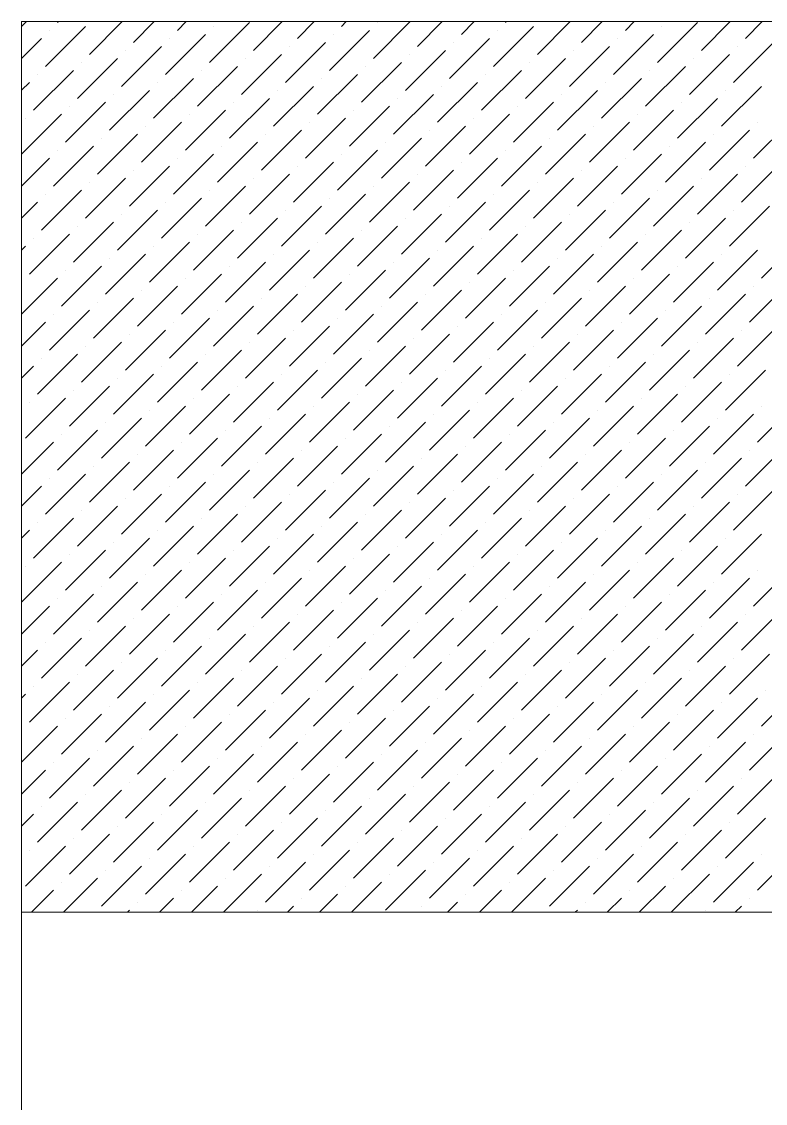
# Model space of a CAD drawing. Header units: millimetres. Extents: x 0 to 297, y 0 to 210.
# Drawn here: x 0 to 3.341, y 204.941 to 209.8 of the extents above; entities that cross this region are included whole.
import ezdxf

# ---------------------------------------------------------------- set-up
doc = ezdxf.new("R2010")
doc.units = ezdxf.units.MM
doc.layers.add('1', color=7, linetype='Continuous', true_color=0xffffff)

msp = doc.modelspace()

# ---------------------------------------------------------------- linework, layer by layer
at = {"layer": '1', "color": 7, "linetype": 'Continuous', "lineweight": 13}
for q in [(296.75714, 209.80001), (0.00002, 0.00001)]:
    msp.add_line((0.00002, 209.80001), q, dxfattribs=at)
at = {"layer": '1', "color": 6, "linetype": 'Continuous', "lineweight": 13}
for p, q in [((0.00002, 209.7788), (0.02123, 209.80001)), ((0.10776, 209.59918), (0.28737, 209.77878)), ((0.12572, 209.76082), (0.12572, 209.76082)), ((0.16164, 209.79674), (0.16491, 209.80001)), ((0.30533, 209.65306), (0.45228, 209.80001)), ((0.50289, 209.70694), (0.59597, 209.80001)), ((0.70046, 209.76082), (0.73965, 209.80001)), ((0.84414, 209.61714), (1.02375, 209.79674)), ((0.8621, 209.77878), (0.8621, 209.77878)), ((1.04171, 209.67102), (1.1707, 209.80001)), ((1.23928, 209.7249), (1.31439, 209.80001)), ((1.38296, 209.58122), (1.56256, 209.76082)), ((1.43684, 209.77878), (1.45807, 209.80001)), ((1.58053, 209.6351), (1.74544, 209.80001)), ((1.59849, 209.79674), (1.59849, 209.79674)), ((1.77809, 209.68898), (1.88912, 209.80001)), ((1.97566, 209.74286), (2.03281, 209.80001)), ((2.11934, 209.59918), (2.29895, 209.77878)), ((2.1373, 209.76082), (2.1373, 209.76082)), ((2.17322, 209.79674), (2.17649, 209.80001)), ((2.31691, 209.65306), (2.46386, 209.80001)), ((2.51447, 209.70694), (2.60754, 209.80001)), ((2.71204, 209.76082), (2.75123, 209.80001)), ((2.85572, 209.61714), (3.03533, 209.79674)), ((2.87368, 209.77878), (2.87368, 209.77878)), ((3.05329, 209.67102), (3.18228, 209.80001)), ((3.25085, 209.7249), (3.32596, 209.80001)), ((0.00002, 209.63512), (0.0898, 209.7249)), ((0.64658, 209.56326), (0.82618, 209.74286)), ((0.66454, 209.7249), (0.66454, 209.7249)), ((1.40092, 209.74286), (1.40092, 209.74286)), ((1.92177, 209.5453), (2.10138, 209.7249)), ((2.65816, 209.56326), (2.83776, 209.74286)), ((2.67612, 209.7249), (2.67612, 209.7249)), ((0.44901, 209.50938), (0.62862, 209.68898)), ((0.46697, 209.67102), (0.46697, 209.67102)), ((1.18539, 209.52734), (1.365, 209.70694)), ((1.20335, 209.68898), (1.20335, 209.68898)), ((1.72421, 209.49141), (1.90381, 209.67102)), ((1.93974, 209.70694), (1.93974, 209.70694)), ((2.46059, 209.50938), (2.6402, 209.68898)), ((2.47855, 209.67102), (2.47855, 209.67102)), ((3.19697, 209.52734), (3.37658, 209.70694)), ((3.21493, 209.68898), (3.21493, 209.68898)), ((0.25145, 209.45549), (0.43105, 209.6351)), ((0.26941, 209.61714), (0.26941, 209.61714)), ((0.98783, 209.47345), (1.16743, 209.65306)), ((1.00579, 209.6351), (1.00579, 209.6351)), ((1.52664, 209.43753), (1.70625, 209.61714)), ((1.74217, 209.65306), (1.74217, 209.65306)), ((2.26302, 209.45549), (2.44263, 209.6351)), ((2.28099, 209.61714), (2.28099, 209.61714)), ((2.99941, 209.47345), (3.17901, 209.65306)), ((3.01737, 209.6351), (3.01737, 209.6351)), ((0.05388, 209.40161), (0.23349, 209.58122)), ((0.79026, 209.41957), (0.96987, 209.59918)), ((0.80822, 209.58122), (0.80822, 209.58122)), ((1.5446, 209.59918), (1.5446, 209.59918)), ((2.06546, 209.40161), (2.24506, 209.58122)), ((2.80184, 209.41957), (2.98145, 209.59918)), ((2.8198, 209.58122), (2.8198, 209.58122)), ((0.00002, 209.49144), (0.03592, 209.52734)), ((0.07184, 209.56326), (0.07184, 209.56326)), ((0.5927, 209.36569), (0.7723, 209.5453)), ((0.61066, 209.52734), (0.61066, 209.52734)), ((1.32908, 209.38365), (1.50868, 209.56326)), ((1.34704, 209.5453), (1.34704, 209.5453)), ((1.86789, 209.34773), (2.0475, 209.52734)), ((2.08342, 209.56326), (2.08342, 209.56326)), ((2.60427, 209.36569), (2.78388, 209.5453)), ((2.62223, 209.52734), (2.62223, 209.52734)), ((0.39513, 209.31181), (0.57474, 209.49141)), ((0.41309, 209.47345), (0.41309, 209.47345)), ((1.13151, 209.32977), (1.31112, 209.50938)), ((1.14947, 209.49141), (1.14947, 209.49141)), ((1.67033, 209.29385), (1.84993, 209.47345)), ((1.88585, 209.50938), (1.88585, 209.50938)), ((2.40671, 209.31181), (2.58631, 209.49141)), ((2.42467, 209.47345), (2.42467, 209.47345)), ((3.14309, 209.32977), (3.32269, 209.50938)), ((3.16105, 209.49141), (3.16105, 209.49141)), ((0.19757, 209.25793), (0.37717, 209.43753)), ((0.93395, 209.27589), (1.11355, 209.45549)), ((0.95191, 209.43753), (0.95191, 209.43753)), ((1.68829, 209.45549), (1.68829, 209.45549)), ((2.20914, 209.25793), (2.38875, 209.43753)), ((2.94552, 209.27589), (3.12513, 209.45549)), ((2.96348, 209.43753), (2.96348, 209.43753)), ((0.00002, 209.20407), (0.17961, 209.38365)), ((0.21553, 209.41957), (0.21553, 209.41957)), ((0.73638, 209.22201), (0.91599, 209.40161)), ((0.75434, 209.38365), (0.75434, 209.38365)), ((1.47276, 209.23997), (1.65237, 209.41957)), ((1.49072, 209.40161), (1.49072, 209.40161)), ((2.01158, 209.20405), (2.19118, 209.38365)), ((2.2271, 209.41957), (2.2271, 209.41957)), ((2.74796, 209.22201), (2.92756, 209.40161)), ((2.76592, 209.38365), (2.76592, 209.38365)), ((0.01796, 209.36569), (0.01796, 209.36569)), ((0.53882, 209.16813), (0.71842, 209.34773)), ((0.55678, 209.32977), (0.55678, 209.32977)), ((1.2752, 209.18609), (1.4548, 209.36569)), ((1.29316, 209.34773), (1.29316, 209.34773)), ((1.81401, 209.15017), (1.99362, 209.32977)), ((2.02954, 209.36569), (2.02954, 209.36569)), ((2.55039, 209.16813), (2.73, 209.34773)), ((2.56835, 209.32977), (2.56835, 209.32977)), ((3.28677, 209.18609), (3.46638, 209.36569)), ((3.30473, 209.34773), (3.30473, 209.34773)), ((0.34125, 209.11424), (0.52085, 209.29385)), ((0.35921, 209.27589), (0.35921, 209.27589)), ((1.07763, 209.1322), (1.25724, 209.31181)), ((1.09559, 209.29385), (1.09559, 209.29385)), ((1.61645, 209.09628), (1.79605, 209.27589)), ((1.83197, 209.31181), (1.83197, 209.31181)), ((2.35283, 209.11424), (2.53243, 209.29385)), ((2.37079, 209.27589), (2.37079, 209.27589)), ((3.08921, 209.1322), (3.26881, 209.31181)), ((3.10717, 209.29385), (3.10717, 209.29385)), ((0.14368, 209.06036), (0.32329, 209.23997)), ((0.88007, 209.07832), (1.05967, 209.25793)), ((0.89803, 209.23997), (0.89803, 209.23997)), ((1.63441, 209.25793), (1.63441, 209.25793)), ((2.15526, 209.06036), (2.33487, 209.23997)), ((2.89164, 209.07832), (3.07125, 209.25793)), ((2.9096, 209.23997), (2.9096, 209.23997)), ((0.00002, 209.06038), (0.12572, 209.18609)), ((0.16164, 209.22201), (0.16164, 209.22201)), ((0.6825, 209.02444), (0.8621, 209.20405)), ((0.70046, 209.18609), (0.70046, 209.18609)), ((1.41888, 209.0424), (1.59849, 209.22201)), ((1.43684, 209.20405), (1.43684, 209.20405)), ((1.9577, 209.00648), (2.1373, 209.18609)), ((2.17322, 209.22201), (2.17322, 209.22201)), ((2.69408, 209.02444), (2.87368, 209.20405)), ((2.71204, 209.18609), (2.71204, 209.18609)), ((0.48493, 208.97056), (0.66454, 209.15017)), ((0.50289, 209.1322), (0.50289, 209.1322)), ((1.22131, 208.98852), (1.40092, 209.16813)), ((1.23928, 209.15017), (1.23928, 209.15017)), ((1.76013, 208.9526), (1.93974, 209.1322)), ((1.97566, 209.16813), (1.97566, 209.16813)), ((2.49651, 208.97056), (2.67612, 209.15017)), ((2.51447, 209.1322), (2.51447, 209.1322)), ((3.23289, 208.98852), (3.4125, 209.16813)), ((3.25085, 209.15017), (3.25085, 209.15017)), ((0.28737, 208.91668), (0.46697, 209.09628)), ((1.02375, 208.93464), (1.20335, 209.11424)), ((1.04171, 209.09628), (1.04171, 209.09628)), ((1.77809, 209.11424), (1.77809, 209.11424)), ((2.29895, 208.91668), (2.47855, 209.09628)), ((3.03533, 208.93464), (3.21493, 209.11424)), ((3.05329, 209.09628), (3.05329, 209.09628)), ((0.0898, 208.8628), (0.26941, 209.0424)), ((0.30533, 209.07832), (0.30533, 209.07832)), ((0.82618, 208.88076), (1.00579, 209.06036)), ((0.84414, 209.0424), (0.84414, 209.0424)), ((1.56256, 208.89872), (1.74217, 209.07832)), ((1.58053, 209.06036), (1.58053, 209.06036)), ((2.10138, 208.8628), (2.28099, 209.0424)), ((2.31691, 209.07832), (2.31691, 209.07832)), ((2.83776, 208.88076), (3.01737, 209.06036)), ((2.85572, 209.0424), (2.85572, 209.0424)), ((0.00002, 208.9167), (0.07184, 208.98852)), ((0.10776, 209.02444), (0.10776, 209.02444)), ((0.62862, 208.82688), (0.80822, 209.00648)), ((0.64658, 208.98852), (0.64658, 208.98852)), ((1.365, 208.84484), (1.5446, 209.02444)), ((1.38296, 209.00648), (1.38296, 209.00648)), ((1.90381, 208.80892), (2.08342, 208.98852)), ((2.11934, 209.02444), (2.11934, 209.02444)), ((2.6402, 208.82688), (2.8198, 209.00648)), ((2.65816, 208.98852), (2.65816, 208.98852)), ((0.43105, 208.77299), (0.61066, 208.9526)), ((0.44901, 208.93464), (0.44901, 208.93464)), ((1.16743, 208.79095), (1.34704, 208.97056)), ((1.18539, 208.9526), (1.18539, 208.9526)), ((1.70625, 208.75503), (1.88585, 208.93464)), ((1.92177, 208.97056), (1.92177, 208.97056)), ((2.44263, 208.77299), (2.62223, 208.9526)), ((2.46059, 208.93464), (2.46059, 208.93464)), ((3.17901, 208.79095), (3.35862, 208.97056)), ((3.19697, 208.9526), (3.19697, 208.9526)), ((0.23349, 208.71911), (0.41309, 208.89872)), ((0.96987, 208.73707), (1.14947, 208.91668)), ((0.98783, 208.89872), (0.98783, 208.89872)), ((1.72421, 208.91668), (1.72421, 208.91668)), ((2.24506, 208.71911), (2.42467, 208.89872)), ((2.98145, 208.73707), (3.16105, 208.91668)), ((2.99941, 208.89872), (2.99941, 208.89872)), ((0.03592, 208.66523), (0.21553, 208.84484)), ((0.25145, 208.88076), (0.25145, 208.88076)), ((0.7723, 208.68319), (0.95191, 208.8628)), ((0.79026, 208.84484), (0.79026, 208.84484)), ((1.50868, 208.70115), (1.68829, 208.88076)), ((1.52664, 208.8628), (1.52664, 208.8628)), ((2.0475, 208.66523), (2.2271, 208.84484)), ((2.26302, 208.88076), (2.26302, 208.88076)), ((2.78388, 208.68319), (2.96348, 208.8628)), ((2.80184, 208.84484), (2.80184, 208.84484)), ((0.00002, 208.77302), (0.01796, 208.79095)), ((0.05388, 208.82688), (0.05388, 208.82688)), ((0.57474, 208.62931), (0.75434, 208.80892)), ((0.5927, 208.79095), (0.5927, 208.79095)), ((1.31112, 208.64727), (1.49072, 208.82688)), ((1.32908, 208.80892), (1.32908, 208.80892)), ((1.84993, 208.61135), (2.02954, 208.79095)), ((2.06546, 208.82688), (2.06546, 208.82688)), ((2.58631, 208.62931), (2.76592, 208.80892)), ((2.60427, 208.79095), (2.60427, 208.79095)), ((3.32269, 208.64727), (3.5023, 208.82688)), ((0.37717, 208.57543), (0.55678, 208.75503)), ((1.11355, 208.59339), (1.29316, 208.77299)), ((1.13151, 208.75503), (1.13151, 208.75503)), ((1.86789, 208.77299), (1.86789, 208.77299)), ((2.38875, 208.57543), (2.56835, 208.75503)), ((3.12513, 208.59339), (3.30473, 208.77299)), ((3.14309, 208.75503), (3.14309, 208.75503)), ((0.17961, 208.52155), (0.35921, 208.70115)), ((0.39513, 208.73707), (0.39513, 208.73707)), ((0.91599, 208.53951), (1.09559, 208.71911)), ((0.93395, 208.70115), (0.93395, 208.70115)), ((1.65237, 208.55747), (1.83197, 208.73707)), ((1.67033, 208.71911), (1.67033, 208.71911)), ((2.19118, 208.52155), (2.37079, 208.70115)), ((2.40671, 208.73707), (2.40671, 208.73707)), ((2.92756, 208.53951), (3.10717, 208.71911)), ((2.94552, 208.70115), (2.94552, 208.70115)), ((0.00002, 208.48565), (0.16164, 208.64727)), ((0.19757, 208.68319), (0.19757, 208.68319)), ((0.71842, 208.48563), (0.89803, 208.66523)), ((0.73638, 208.64727), (0.73638, 208.64727)), ((1.4548, 208.50359), (1.63441, 208.68319)), ((1.47276, 208.66523), (1.47276, 208.66523)), ((1.99362, 208.46767), (2.17322, 208.64727)), ((2.20914, 208.68319), (2.20914, 208.68319)), ((2.73, 208.48563), (2.9096, 208.66523)), ((2.74796, 208.64727), (2.74796, 208.64727)), ((0.52085, 208.43174), (0.70046, 208.61135)), ((1.25724, 208.44971), (1.43684, 208.62931)), ((1.2752, 208.61135), (1.2752, 208.61135)), ((2.01158, 208.62931), (2.01158, 208.62931)), ((2.53243, 208.43174), (2.71204, 208.61135)), ((3.26881, 208.44971), (3.44842, 208.62931)), ((3.28677, 208.61135), (3.28677, 208.61135)), ((0.32329, 208.37786), (0.50289, 208.55747)), ((0.53882, 208.59339), (0.53882, 208.59339)), ((1.05967, 208.39582), (1.23928, 208.57543)), ((1.07763, 208.55747), (1.07763, 208.55747)), ((1.79605, 208.41378), (1.97566, 208.59339)), ((1.81401, 208.57543), (1.81401, 208.57543)), ((2.33487, 208.37786), (2.51447, 208.55747)), ((2.55039, 208.59339), (2.55039, 208.59339)), ((3.07125, 208.39582), (3.25085, 208.57543)), ((3.08921, 208.55747), (3.08921, 208.55747)), ((0.12572, 208.32398), (0.30533, 208.50359)), ((0.34125, 208.53951), (0.34125, 208.53951)), ((0.8621, 208.34194), (1.04171, 208.52155)), ((0.88007, 208.50359), (0.88007, 208.50359)), ((1.59849, 208.3599), (1.77809, 208.53951)), ((1.61645, 208.52155), (1.61645, 208.52155)), ((2.1373, 208.32398), (2.31691, 208.50359)), ((2.35283, 208.53951), (2.35283, 208.53951)), ((2.87368, 208.34194), (3.05329, 208.52155)), ((2.89164, 208.50359), (2.89164, 208.50359)), ((0.00002, 208.34196), (0.10776, 208.44971)), ((0.14368, 208.48563), (0.14368, 208.48563)), ((0.66454, 208.28806), (0.84414, 208.46767)), ((0.6825, 208.44971), (0.6825, 208.44971)), ((1.40092, 208.30602), (1.58053, 208.48563)), ((1.41888, 208.46767), (1.41888, 208.46767)), ((1.93974, 208.2701), (2.11934, 208.44971)), ((2.15526, 208.48563), (2.15526, 208.48563)), ((2.67612, 208.28806), (2.85572, 208.46767)), ((2.69408, 208.44971), (2.69408, 208.44971)), ((0.46697, 208.23418), (0.64658, 208.41378)), ((1.20335, 208.25214), (1.38296, 208.43174)), ((1.22131, 208.41378), (1.22131, 208.41378)), ((1.9577, 208.43174), (1.9577, 208.43174)), ((2.47855, 208.23418), (2.65816, 208.41378)), ((3.21493, 208.25214), (3.39454, 208.43174)), ((3.23289, 208.41378), (3.23289, 208.41378)), ((0.26941, 208.1803), (0.44901, 208.3599)), ((0.48493, 208.39582), (0.48493, 208.39582)), ((1.00579, 208.19826), (1.18539, 208.37786)), ((1.02375, 208.3599), (1.02375, 208.3599)), ((1.74217, 208.21622), (1.92177, 208.39582)), ((1.76013, 208.37786), (1.76013, 208.37786)), ((2.28099, 208.1803), (2.46059, 208.3599)), ((2.49651, 208.39582), (2.49651, 208.39582)), ((3.01737, 208.19826), (3.19697, 208.37786)), ((3.03533, 208.3599), (3.03533, 208.3599)), ((0.07184, 208.12642), (0.25145, 208.30602)), ((0.28737, 208.34194), (0.28737, 208.34194)), ((0.80822, 208.14438), (0.98783, 208.32398)), ((0.82618, 208.30602), (0.82618, 208.30602)), ((1.5446, 208.16234), (1.72421, 208.34194)), ((1.56256, 208.32398), (1.56256, 208.32398)), ((2.08342, 208.12642), (2.26302, 208.30602)), ((2.29895, 208.34194), (2.29895, 208.34194)), ((2.8198, 208.14438), (2.99941, 208.32398)), ((2.83776, 208.30602), (2.83776, 208.30602)), ((0.0898, 208.28806), (0.0898, 208.28806)), ((0.61066, 208.09049), (0.79026, 208.2701)), ((1.34704, 208.10846), (1.52664, 208.28806)), ((1.365, 208.2701), (1.365, 208.2701)), ((2.10138, 208.28806), (2.10138, 208.28806)), ((2.62223, 208.09049), (2.80184, 208.2701)), ((0.00002, 208.19828), (0.05388, 208.25214)), ((0.41309, 208.03661), (0.5927, 208.21622)), ((0.62862, 208.25214), (0.62862, 208.25214)), ((1.14947, 208.05457), (1.32908, 208.23418)), ((1.16743, 208.21622), (1.16743, 208.21622)), ((1.88585, 208.07253), (2.06546, 208.25214)), ((1.90381, 208.23418), (1.90381, 208.23418)), ((2.42467, 208.03661), (2.60427, 208.21622)), ((2.6402, 208.25214), (2.6402, 208.25214)), ((3.16105, 208.05457), (3.34066, 208.23418)), ((3.17901, 208.21622), (3.17901, 208.21622)), ((0.21553, 207.98273), (0.39513, 208.16234)), ((0.43105, 208.19826), (0.43105, 208.19826)), ((0.95191, 208.00069), (1.13151, 208.1803)), ((0.96987, 208.16234), (0.96987, 208.16234)), ((1.68829, 208.01865), (1.86789, 208.19826)), ((1.70625, 208.1803), (1.70625, 208.1803)), ((2.2271, 207.98273), (2.40671, 208.16234)), ((2.44263, 208.19826), (2.44263, 208.19826)), ((2.96348, 208.00069), (3.14309, 208.1803)), ((2.98145, 208.16234), (2.98145, 208.16234)), ((0.01796, 207.92885), (0.19757, 208.10846)), ((0.23349, 208.14438), (0.23349, 208.14438)), ((0.75434, 207.94681), (0.93395, 208.12642)), ((0.7723, 208.10846), (0.7723, 208.10846)), ((1.49072, 207.96477), (1.67033, 208.14438)), ((1.50868, 208.12642), (1.50868, 208.12642)), ((2.02954, 207.92885), (2.20914, 208.10846)), ((2.24506, 208.14438), (2.24506, 208.14438)), ((2.76592, 207.94681), (2.94552, 208.12642)), ((2.78388, 208.10846), (2.78388, 208.10846)), ((0.03592, 208.09049), (0.03592, 208.09049)), ((0.55678, 207.89293), (0.73638, 208.07253)), ((1.29316, 207.91089), (1.47276, 208.09049)), ((1.31112, 208.07253), (1.31112, 208.07253)), ((2.0475, 208.09049), (2.0475, 208.09049)), ((2.56835, 207.89293), (2.74796, 208.07253)), ((3.30473, 207.91089), (3.48434, 208.09049)), ((3.32269, 208.07253), (3.32269, 208.07253)), ((0.35921, 207.83905), (0.53882, 208.01865)), ((0.57474, 208.05457), (0.57474, 208.05457)), ((1.09559, 207.85701), (1.2752, 208.03661)), ((1.11355, 208.01865), (1.11355, 208.01865)), ((1.83197, 207.87497), (2.01158, 208.05457)), ((1.84993, 208.03661), (1.84993, 208.03661)), ((2.37079, 207.83905), (2.55039, 208.01865)), ((2.58631, 208.05457), (2.58631, 208.05457)), ((3.10717, 207.85701), (3.28677, 208.03661)), ((3.12513, 208.01865), (3.12513, 208.01865)), ((0.16164, 207.78517), (0.34125, 207.96477)), ((0.37717, 208.00069), (0.37717, 208.00069)), ((0.89803, 207.80313), (1.07763, 207.98273)), ((0.91599, 207.96477), (0.91599, 207.96477)), ((1.63441, 207.82109), (1.81401, 208.00069)), ((1.65237, 207.98273), (1.65237, 207.98273)), ((2.17322, 207.78517), (2.35283, 207.96477)), ((2.38875, 208.00069), (2.38875, 208.00069)), ((2.9096, 207.80313), (3.08921, 207.98273)), ((2.92756, 207.96477), (2.92756, 207.96477)), ((0.17961, 207.94681), (0.17961, 207.94681)), ((0.70046, 207.74925), (0.88007, 207.92885)), ((1.43684, 207.76721), (1.61645, 207.94681)), ((1.4548, 207.92885), (1.4548, 207.92885)), ((2.19118, 207.94681), (2.19118, 207.94681)), ((2.71204, 207.74925), (2.89164, 207.92885)), ((0.00002, 207.76723), (0.14368, 207.91089)), ((0.50289, 207.69536), (0.6825, 207.87497)), ((0.71842, 207.91089), (0.71842, 207.91089)), ((1.23928, 207.71332), (1.41888, 207.89293)), ((1.25724, 207.87497), (1.25724, 207.87497)), ((1.97566, 207.73128), (2.15526, 207.91089)), ((1.99362, 207.89293), (1.99362, 207.89293)), ((2.51447, 207.69536), (2.69408, 207.87497)), ((2.73, 207.91089), (2.73, 207.91089)), ((3.25085, 207.71332), (3.43046, 207.89293)), ((3.26881, 207.87497), (3.26881, 207.87497)), ((0.30533, 207.64148), (0.48493, 207.82109)), ((0.52085, 207.85701), (0.52085, 207.85701)), ((1.04171, 207.65944), (1.22131, 207.83905)), ((1.05967, 207.82109), (1.05967, 207.82109)), ((1.77809, 207.6774), (1.9577, 207.85701)), ((1.79605, 207.83905), (1.79605, 207.83905)), ((2.31691, 207.64148), (2.49651, 207.82109)), ((2.53243, 207.85701), (2.53243, 207.85701)), ((3.05329, 207.65944), (3.23289, 207.83905)), ((3.07125, 207.82109), (3.07125, 207.82109)), ((0.32329, 207.80313), (0.32329, 207.80313)), ((0.84414, 207.60556), (1.02375, 207.78517)), ((1.58053, 207.62352), (1.76013, 207.80313)), ((1.59849, 207.78517), (1.59849, 207.78517)), ((2.33487, 207.80313), (2.33487, 207.80313)), ((2.85572, 207.60556), (3.03533, 207.78517)), ((0.10776, 207.5876), (0.28737, 207.76721)), ((0.12572, 207.74925), (0.12572, 207.74925)), ((0.64658, 207.55168), (0.82618, 207.73128)), ((0.8621, 207.76721), (0.8621, 207.76721)), ((1.38296, 207.56964), (1.56256, 207.74925)), ((1.40092, 207.73128), (1.40092, 207.73128)), ((2.11934, 207.5876), (2.29895, 207.76721)), ((2.1373, 207.74925), (2.1373, 207.74925)), ((2.65816, 207.55168), (2.83776, 207.73128)), ((2.87368, 207.76721), (2.87368, 207.76721)), ((0.00002, 207.62354), (0.0898, 207.71332)), ((0.44901, 207.4978), (0.62862, 207.6774)), ((0.66454, 207.71332), (0.66454, 207.71332)), ((1.18539, 207.51576), (1.365, 207.69536)), ((1.20335, 207.6774), (1.20335, 207.6774)), ((1.92177, 207.53372), (2.10138, 207.71332)), ((1.93974, 207.69536), (1.93974, 207.69536)), ((2.46059, 207.4978), (2.6402, 207.6774)), ((2.67612, 207.71332), (2.67612, 207.71332)), ((3.19697, 207.51576), (3.37658, 207.69536)), ((3.21493, 207.6774), (3.21493, 207.6774)), ((0.25145, 207.44392), (0.43105, 207.62352)), ((0.46697, 207.65944), (0.46697, 207.65944)), ((0.98783, 207.46188), (1.16743, 207.64148)), ((1.00579, 207.62352), (1.00579, 207.62352)), ((1.72421, 207.47984), (1.90381, 207.65944)), ((1.74217, 207.64148), (1.74217, 207.64148)), ((2.26302, 207.44392), (2.44263, 207.62352)), ((2.47855, 207.65944), (2.47855, 207.65944)), ((2.99941, 207.46188), (3.17901, 207.64148)), ((3.01737, 207.62352), (3.01737, 207.62352)), ((0.26941, 207.60556), (0.26941, 207.60556)), ((0.79026, 207.408), (0.96987, 207.5876)), ((1.52664, 207.42596), (1.70625, 207.60556)), ((1.5446, 207.5876), (1.5446, 207.5876)), ((2.28099, 207.60556), (2.28099, 207.60556)), ((2.80184, 207.408), (2.98145, 207.5876)), ((0.05388, 207.39003), (0.23349, 207.56964)), ((0.07184, 207.55168), (0.07184, 207.55168)), ((0.5927, 207.35411), (0.7723, 207.53372)), ((0.80822, 207.56964), (0.80822, 207.56964)), ((1.32908, 207.37207), (1.50868, 207.55168)), ((1.34704, 207.53372), (1.34704, 207.53372)), ((2.06546, 207.39003), (2.24506, 207.56964)), ((2.08342, 207.55168), (2.08342, 207.55168)), ((2.60427, 207.35411), (2.78388, 207.53372)), ((2.8198, 207.56964), (2.8198, 207.56964)), ((0.00002, 207.47986), (0.03592, 207.51576)), ((0.39513, 207.30023), (0.57474, 207.47984)), ((0.61066, 207.51576), (0.61066, 207.51576)), ((1.13151, 207.31819), (1.31112, 207.4978)), ((1.14947, 207.47984), (1.14947, 207.47984)), ((1.86789, 207.33615), (2.0475, 207.51576)), ((1.88585, 207.4978), (1.88585, 207.4978)), ((2.40671, 207.30023), (2.58631, 207.47984)), ((2.62223, 207.51576), (2.62223, 207.51576)), ((3.14309, 207.31819), (3.32269, 207.4978)), ((3.16105, 207.47984), (3.16105, 207.47984)), ((0.41309, 207.46188), (0.41309, 207.46188)), ((0.93395, 207.26431), (1.11355, 207.44392)), ((1.67033, 207.28227), (1.84993, 207.46188)), ((1.68829, 207.44392), (1.68829, 207.44392)), ((2.42467, 207.46188), (2.42467, 207.46188)), ((2.94552, 207.26431), (3.12513, 207.44392)), ((0.19757, 207.24635), (0.37717, 207.42596)), ((0.21553, 207.408), (0.21553, 207.408)), ((0.73638, 207.21043), (0.91599, 207.39003)), ((0.95191, 207.42596), (0.95191, 207.42596)), ((1.47276, 207.22839), (1.65237, 207.408)), ((1.49072, 207.39003), (1.49072, 207.39003)), ((2.20914, 207.24635), (2.38875, 207.42596)), ((2.2271, 207.408), (2.2271, 207.408)), ((2.74796, 207.21043), (2.92756, 207.39003)), ((2.96348, 207.42596), (2.96348, 207.42596)), ((0.00002, 207.19249), (0.17961, 207.37207)), ((0.01796, 207.35411), (0.01796, 207.35411)), ((0.53882, 207.15655), (0.71842, 207.33615)), ((0.75434, 207.37207), (0.75434, 207.37207)), ((1.2752, 207.17451), (1.4548, 207.35411)), ((1.29316, 207.33615), (1.29316, 207.33615)), ((2.01158, 207.19247), (2.19118, 207.37207)), ((2.02954, 207.35411), (2.02954, 207.35411)), ((2.55039, 207.15655), (2.73, 207.33615)), ((2.76592, 207.37207), (2.76592, 207.37207)), ((3.28677, 207.17451), (3.46638, 207.35411)), ((3.30473, 207.33615), (3.30473, 207.33615)), ((0.55678, 207.31819), (0.55678, 207.31819)), ((1.07763, 207.12063), (1.25724, 207.30023)), ((1.81401, 207.13859), (1.99362, 207.31819)), ((1.83197, 207.30023), (1.83197, 207.30023)), ((2.56835, 207.31819), (2.56835, 207.31819)), ((3.08921, 207.12063), (3.26881, 207.30023)), ((0.34125, 207.10267), (0.52085, 207.28227)), ((0.35921, 207.26431), (0.35921, 207.26431)), ((0.88007, 207.06675), (1.05967, 207.24635)), ((1.09559, 207.28227), (1.09559, 207.28227)), ((1.61645, 207.08471), (1.79605, 207.26431)), ((1.63441, 207.24635), (1.63441, 207.24635)), ((2.35283, 207.10267), (2.53243, 207.28227)), ((2.37079, 207.26431), (2.37079, 207.26431)), ((2.89164, 207.06675), (3.07125, 207.24635)), ((3.10717, 207.28227), (3.10717, 207.28227)), ((0.14368, 207.04879), (0.32329, 207.22839)), ((0.16164, 207.21043), (0.16164, 207.21043)), ((0.6825, 207.01286), (0.8621, 207.19247)), ((0.89803, 207.22839), (0.89803, 207.22839)), ((1.41888, 207.03082), (1.59849, 207.21043)), ((1.43684, 207.19247), (1.43684, 207.19247)), ((2.15526, 207.04879), (2.33487, 207.22839)), ((2.17322, 207.21043), (2.17322, 207.21043)), ((2.69408, 207.01286), (2.87368, 207.19247)), ((2.9096, 207.22839), (2.9096, 207.22839)), ((0.00002, 207.04881), (0.12572, 207.17451)), ((0.48493, 206.95898), (0.66454, 207.13859)), ((0.70046, 207.17451), (0.70046, 207.17451)), ((1.22131, 206.97694), (1.40092, 207.15655)), ((1.23928, 207.13859), (1.23928, 207.13859)), ((1.9577, 206.9949), (2.1373, 207.17451)), ((1.97566, 207.15655), (1.97566, 207.15655)), ((2.49651, 206.95898), (2.67612, 207.13859)), ((2.71204, 207.17451), (2.71204, 207.17451)), ((3.23289, 206.97694), (3.4125, 207.15655)), ((3.25085, 207.13859), (3.25085, 207.13859)), ((0.50289, 207.12063), (0.50289, 207.12063)), ((1.02375, 206.92306), (1.20335, 207.10267)), ((1.76013, 206.94102), (1.93974, 207.12063)), ((1.77809, 207.10267), (1.77809, 207.10267)), ((2.51447, 207.12063), (2.51447, 207.12063)), ((3.03533, 206.92306), (3.21493, 207.10267)), ((0.28737, 206.9051), (0.46697, 207.08471)), ((0.30533, 207.06675), (0.30533, 207.06675)), ((0.82618, 206.86918), (1.00579, 207.04879)), ((1.04171, 207.08471), (1.04171, 207.08471)), ((1.56256, 206.88714), (1.74217, 207.06675)), ((1.58053, 207.04879), (1.58053, 207.04879)), ((2.29895, 206.9051), (2.47855, 207.08471)), ((2.31691, 207.06675), (2.31691, 207.06675)), ((2.83776, 206.86918), (3.01737, 207.04879)), ((3.05329, 207.08471), (3.05329, 207.08471)), ((0.0898, 206.85122), (0.26941, 207.03082)), ((0.10776, 207.01286), (0.10776, 207.01286)), ((0.62862, 206.8153), (0.80822, 206.9949)), ((0.84414, 207.03082), (0.84414, 207.03082)), ((1.365, 206.83326), (1.5446, 207.01286)), ((1.38296, 206.9949), (1.38296, 206.9949)), ((2.10138, 206.85122), (2.28099, 207.03082)), ((2.11934, 207.01286), (2.11934, 207.01286)), ((2.6402, 206.8153), (2.8198, 206.9949)), ((2.85572, 207.03082), (2.85572, 207.03082)), ((0.00002, 206.90512), (0.07184, 206.97694)), ((0.64658, 206.97694), (0.64658, 206.97694)), ((1.16743, 206.77938), (1.34704, 206.95898)), ((1.90381, 206.79734), (2.08342, 206.97694)), ((1.92177, 206.95898), (1.92177, 206.95898)), ((2.65816, 206.97694), (2.65816, 206.97694)), ((3.17901, 206.77938), (3.35862, 206.95898)), ((0.43105, 206.76142), (0.61066, 206.94102)), ((0.44901, 206.92306), (0.44901, 206.92306)), ((0.96987, 206.7255), (1.14947, 206.9051)), ((1.18539, 206.94102), (1.18539, 206.94102)), ((1.70625, 206.74346), (1.88585, 206.92306)), ((1.72421, 206.9051), (1.72421, 206.9051)), ((2.44263, 206.76142), (2.62223, 206.94102)), ((2.46059, 206.92306), (2.46059, 206.92306)), ((2.98145, 206.7255), (3.16105, 206.9051)), ((3.19697, 206.94102), (3.19697, 206.94102)), ((0.23349, 206.70754), (0.41309, 206.88714)), ((0.25145, 206.86918), (0.25145, 206.86918)), ((0.7723, 206.67161), (0.95191, 206.85122)), ((0.98783, 206.88714), (0.98783, 206.88714)), ((1.50868, 206.68957), (1.68829, 206.86918)), ((1.52664, 206.85122), (1.52664, 206.85122)), ((2.24506, 206.70754), (2.42467, 206.88714)), ((2.26302, 206.86918), (2.26302, 206.86918)), ((2.78388, 206.67161), (2.96348, 206.85122)), ((2.99941, 206.88714), (2.99941, 206.88714)), ((0.03592, 206.65365), (0.21553, 206.83326)), ((0.05388, 206.8153), (0.05388, 206.8153)), ((0.57474, 206.61773), (0.75434, 206.79734)), ((0.79026, 206.83326), (0.79026, 206.83326)), ((1.31112, 206.63569), (1.49072, 206.8153)), ((1.32908, 206.79734), (1.32908, 206.79734)), ((2.0475, 206.65365), (2.2271, 206.83326)), ((2.06546, 206.8153), (2.06546, 206.8153)), ((2.58631, 206.61773), (2.76592, 206.79734)), ((2.80184, 206.83326), (2.80184, 206.83326)), ((3.32269, 206.63569), (3.5023, 206.8153)), ((3.34066, 206.79734), (3.34066, 206.79734)), ((0.00002, 206.76144), (0.01796, 206.77938)), ((0.5927, 206.77938), (0.5927, 206.77938)), ((1.11355, 206.58181), (1.29316, 206.76142)), ((1.84993, 206.59977), (2.02954, 206.77938)), ((1.86789, 206.76142), (1.86789, 206.76142)), ((2.60427, 206.77938), (2.60427, 206.77938)), ((3.12513, 206.58181), (3.30473, 206.76142)), ((0.37717, 206.56385), (0.55678, 206.74346)), ((0.39513, 206.7255), (0.39513, 206.7255)), ((0.91599, 206.52793), (1.09559, 206.70754)), ((1.13151, 206.74346), (1.13151, 206.74346)), ((1.65237, 206.54589), (1.83197, 206.7255)), ((1.67033, 206.70754), (1.67033, 206.70754)), ((2.38875, 206.56385), (2.56835, 206.74346)), ((2.40671, 206.7255), (2.40671, 206.7255)), ((2.92756, 206.52793), (3.10717, 206.70754)), ((3.14309, 206.74346), (3.14309, 206.74346)), ((0.17961, 206.50997), (0.35921, 206.68957)), ((0.19757, 206.67161), (0.19757, 206.67161)), ((0.71842, 206.47405), (0.89803, 206.65365)), ((0.93395, 206.68957), (0.93395, 206.68957)), ((1.4548, 206.49201), (1.63441, 206.67161)), ((1.47276, 206.65365), (1.47276, 206.65365)), ((2.19118, 206.50997), (2.37079, 206.68957)), ((2.20914, 206.67161), (2.20914, 206.67161)), ((2.73, 206.47405), (2.9096, 206.65365)), ((2.94552, 206.68957), (2.94552, 206.68957)), ((0.00002, 206.47407), (0.16164, 206.63569)), ((0.73638, 206.63569), (0.73638, 206.63569)), ((1.25724, 206.43813), (1.43684, 206.61773)), ((1.99362, 206.45609), (2.17322, 206.63569)), ((2.01158, 206.61773), (2.01158, 206.61773)), ((2.74796, 206.63569), (2.74796, 206.63569)), ((3.26881, 206.43813), (3.44842, 206.61773)), ((0.52085, 206.42017), (0.70046, 206.59977)), ((0.53882, 206.58181), (0.53882, 206.58181)), ((1.05967, 206.38425), (1.23928, 206.56385)), ((1.2752, 206.59977), (1.2752, 206.59977)), ((1.79605, 206.40221), (1.97566, 206.58181)), ((1.81401, 206.56385), (1.81401, 206.56385)), ((2.53243, 206.42017), (2.71204, 206.59977)), ((2.55039, 206.58181), (2.55039, 206.58181)), ((3.07125, 206.38425), (3.25085, 206.56385)), ((3.28677, 206.59977), (3.28677, 206.59977)), ((0.32329, 206.36629), (0.50289, 206.54589)), ((0.34125, 206.52793), (0.34125, 206.52793)), ((0.8621, 206.33036), (1.04171, 206.50997)), ((1.07763, 206.54589), (1.07763, 206.54589)), ((1.59849, 206.34833), (1.77809, 206.52793)), ((1.61645, 206.50997), (1.61645, 206.50997)), ((2.33487, 206.36629), (2.51447, 206.54589)), ((2.35283, 206.52793), (2.35283, 206.52793)), ((2.87368, 206.33036), (3.05329, 206.50997)), ((3.08921, 206.54589), (3.08921, 206.54589)), ((0.12572, 206.3124), (0.30533, 206.49201)), ((0.14368, 206.47405), (0.14368, 206.47405)), ((0.88007, 206.49201), (0.88007, 206.49201)), ((1.40092, 206.29444), (1.58053, 206.47405)), ((2.1373, 206.3124), (2.31691, 206.49201)), ((2.15526, 206.47405), (2.15526, 206.47405)), ((2.89164, 206.49201), (2.89164, 206.49201)), ((0.00002, 206.33039), (0.10776, 206.43813)), ((0.66454, 206.27648), (0.84414, 206.45609)), ((0.6825, 206.43813), (0.6825, 206.43813)), ((1.20335, 206.24056), (1.38296, 206.42017)), ((1.41888, 206.45609), (1.41888, 206.45609)), ((1.93974, 206.25852), (2.11934, 206.43813)), ((1.9577, 206.42017), (1.9577, 206.42017)), ((2.67612, 206.27648), (2.85572, 206.45609)), ((2.69408, 206.43813), (2.69408, 206.43813)), ((3.21493, 206.24056), (3.39454, 206.42017)), ((0.46697, 206.2226), (0.64658, 206.40221)), ((0.48493, 206.38425), (0.48493, 206.38425)), ((1.00579, 206.18668), (1.18539, 206.36629)), ((1.22131, 206.40221), (1.22131, 206.40221)), ((1.74217, 206.20464), (1.92177, 206.38425)), ((1.76013, 206.36629), (1.76013, 206.36629)), ((2.47855, 206.2226), (2.65816, 206.40221)), ((2.49651, 206.38425), (2.49651, 206.38425)), ((3.01737, 206.18668), (3.19697, 206.36629)), ((3.23289, 206.40221), (3.23289, 206.40221)), ((0.26941, 206.16872), (0.44901, 206.34833)), ((0.28737, 206.33036), (0.28737, 206.33036)), ((0.80822, 206.1328), (0.98783, 206.3124)), ((1.02375, 206.34833), (1.02375, 206.34833)), ((1.5446, 206.15076), (1.72421, 206.33036)), ((1.56256, 206.3124), (1.56256, 206.3124)), ((2.28099, 206.16872), (2.46059, 206.34833)), ((2.29895, 206.33036), (2.29895, 206.33036)), ((2.8198, 206.1328), (2.99941, 206.3124)), ((3.03533, 206.34833), (3.03533, 206.34833)), ((0.07184, 206.11484), (0.25145, 206.29444)), ((0.0898, 206.27648), (0.0898, 206.27648)), ((0.82618, 206.29444), (0.82618, 206.29444)), ((1.34704, 206.09688), (1.52664, 206.27648)), ((2.08342, 206.11484), (2.26302, 206.29444)), ((2.10138, 206.27648), (2.10138, 206.27648)), ((2.83776, 206.29444), (2.83776, 206.29444)), ((0.00002, 206.1867), (0.05388, 206.24056)), ((0.61066, 206.07892), (0.79026, 206.25852)), ((0.62862, 206.24056), (0.62862, 206.24056)), ((1.14947, 206.043), (1.32908, 206.2226)), ((1.365, 206.25852), (1.365, 206.25852)), ((1.88585, 206.06096), (2.06546, 206.24056)), ((1.90381, 206.2226), (1.90381, 206.2226)), ((2.62223, 206.07892), (2.80184, 206.25852)), ((2.6402, 206.24056), (2.6402, 206.24056)), ((3.16105, 206.043), (3.34066, 206.2226)), ((0.41309, 206.02504), (0.5927, 206.20464)), ((0.43105, 206.18668), (0.43105, 206.18668)), ((0.95191, 205.98911), (1.13151, 206.16872)), ((1.16743, 206.20464), (1.16743, 206.20464)), ((1.68829, 206.00708), (1.86789, 206.18668)), ((1.70625, 206.16872), (1.70625, 206.16872)), ((2.42467, 206.02504), (2.60427, 206.20464)), ((2.44263, 206.18668), (2.44263, 206.18668)), ((2.96348, 205.98911), (3.14309, 206.16872)), ((3.17901, 206.20464), (3.17901, 206.20464)), ((0.21553, 205.97115), (0.39513, 206.15076)), ((0.23349, 206.1328), (0.23349, 206.1328)), ((0.96987, 206.15076), (0.96987, 206.15076)), ((1.49072, 205.95319), (1.67033, 206.1328)), ((2.2271, 205.97115), (2.40671, 206.15076)), ((2.24506, 206.1328), (2.24506, 206.1328)), ((2.98145, 206.15076), (2.98145, 206.15076)), ((0.01796, 205.91727), (0.19757, 206.09688)), ((0.03592, 206.07892), (0.03592, 206.07892)), ((0.75434, 205.93523), (0.93395, 206.11484)), ((0.7723, 206.09688), (0.7723, 206.09688)), ((1.29316, 205.89931), (1.47276, 206.07892)), ((1.50868, 206.11484), (1.50868, 206.11484)), ((2.02954, 205.91727), (2.20914, 206.09688)), ((2.0475, 206.07892), (2.0475, 206.07892)), ((2.76592, 205.93523), (2.94552, 206.11484)), ((2.78388, 206.09688), (2.78388, 206.09688)), ((3.30473, 205.89931), (3.48434, 206.07892)), ((0.55678, 205.88135), (0.73638, 206.06096)), ((0.57474, 206.043), (0.57474, 206.043)), ((1.09559, 205.84543), (1.2752, 206.02504)), ((1.31112, 206.06096), (1.31112, 206.06096)), ((1.83197, 205.86339), (2.01158, 206.043)), ((1.84993, 206.02504), (1.84993, 206.02504)), ((2.56835, 205.88135), (2.74796, 206.06096)), ((2.58631, 206.043), (2.58631, 206.043)), ((3.10717, 205.84543), (3.28677, 206.02504)), ((3.32269, 206.06096), (3.32269, 206.06096)), ((0.35921, 205.82747), (0.53882, 206.00708)), ((0.37717, 205.98911), (0.37717, 205.98911)), ((0.90649, 205.80001), (1.07763, 205.97115)), ((1.11355, 206.00708), (1.11355, 206.00708)), ((1.63441, 205.80951), (1.81401, 205.98911)), ((1.65237, 205.97115), (1.65237, 205.97115)), ((2.37079, 205.82747), (2.55039, 206.00708)), ((2.38875, 205.98911), (2.38875, 205.98911)), ((2.91807, 205.80001), (3.08921, 205.97115)), ((3.12513, 206.00708), (3.12513, 206.00708)), ((0.17961, 205.93523), (0.17961, 205.93523)), ((0.18807, 205.80001), (0.34125, 205.95319)), ((0.91599, 205.95319), (0.91599, 205.95319)), ((1.48122, 205.80001), (1.61645, 205.93523)), ((2.19118, 205.93523), (2.19118, 205.93523)), ((2.19965, 205.80001), (2.35283, 205.95319)), ((2.92756, 205.95319), (2.92756, 205.95319)), ((0.04438, 205.80001), (0.14368, 205.89931)), ((0.71842, 205.89931), (0.71842, 205.89931)), ((0.7628, 205.80001), (0.88007, 205.91727)), ((1.33754, 205.80001), (1.41888, 205.88135)), ((1.4548, 205.91727), (1.4548, 205.91727)), ((1.99362, 205.88135), (1.99362, 205.88135)), ((2.05596, 205.80001), (2.15526, 205.89931)), ((2.73, 205.89931), (2.73, 205.89931)), ((2.77438, 205.80001), (2.89164, 205.91727)), ((0.52085, 205.84543), (0.52085, 205.84543)), ((0.61912, 205.80001), (0.6825, 205.86339)), ((1.19386, 205.80001), (1.22131, 205.82747)), ((1.25724, 205.86339), (1.25724, 205.86339)), ((1.79605, 205.82747), (1.79605, 205.82747)), ((1.91228, 205.80001), (1.9577, 205.84543)), ((2.53243, 205.84543), (2.53243, 205.84543)), ((2.6307, 205.80001), (2.69408, 205.86339)), ((3.20543, 205.80001), (3.23289, 205.82747)), ((3.26881, 205.86339), (3.26881, 205.86339)), ((0.47544, 205.80001), (0.48493, 205.80951)), ((1.05967, 205.80951), (1.05967, 205.80951)), ((2.48701, 205.80001), (2.49651, 205.80951)), ((3.07125, 205.80951), (3.07125, 205.80951))]:
    msp.add_line(p, q, dxfattribs=at)
at = {"layer": '1', "color": 6, "linetype": 'Continuous', "lineweight": 18}
msp.add_line((0.00002, 205.80001), (6.00002, 205.80001), dxfattribs=at)

doc.saveas('drawing.dxf')
